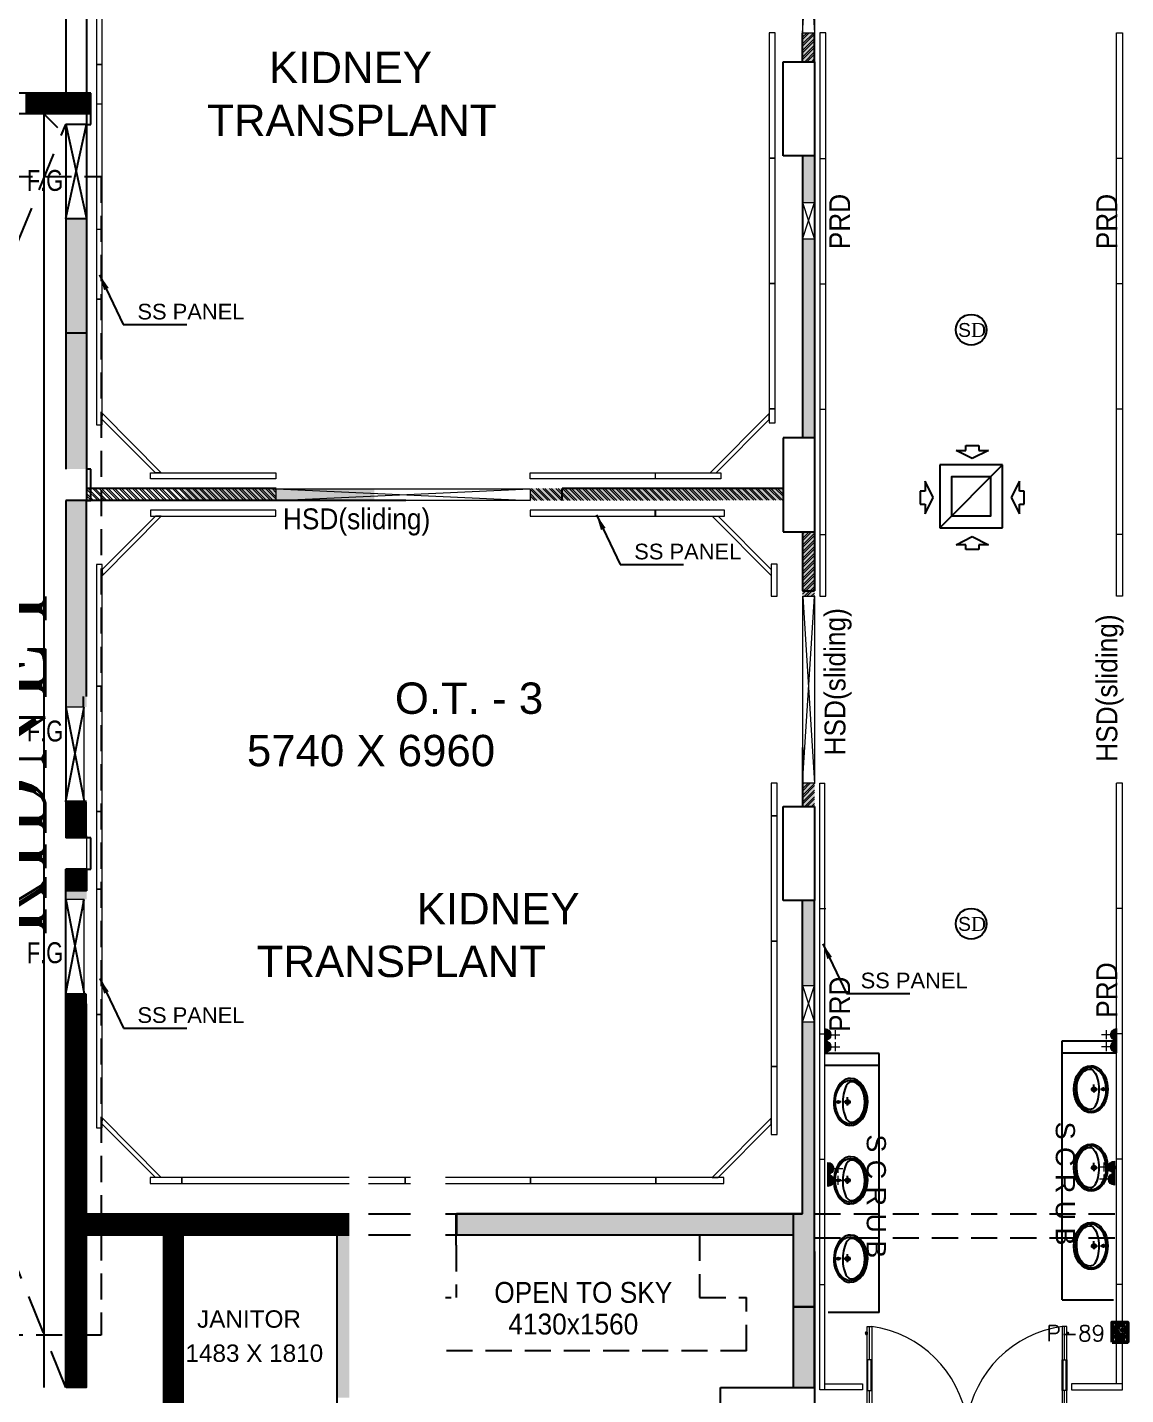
# Model space of a CAD drawing. Extents: x 11369658 to 11598203, y -3946797 to -3787209.
# Drawn here: x 11408594 to 11419112, y -3901166 to -3888077 of the extents above; entities that cross this region are included whole.
import ezdxf
from ezdxf.enums import TextEntityAlignment as Align

# ---------------------------------------------------------------- set-up
doc = ezdxf.new("R2010")
doc.units = 0
doc.header["$MEASUREMENT"] = 0
doc.header["$PDMODE"] = 35
for name, pattern in [('CENTER', [0]), ('DASHED', [0.75, 0.5, -0.25]), ('DASHED2', [0.375, 0.25, -0.125])]:
    doc.linetypes.add(name, pattern=pattern)
doc.layers.get('0').update_dxf_attribs({"linetype": 'CONTINUOUS'})
doc.layers.get('Defpoints').update_dxf_attribs({"color": 251, "linetype": 'CONTINUOUS'})
for name, color, linetype, lineweight in [('0.0', 8, 'CONTINUOUS', 0), ('Dim( Actpl )', 7, 'CONTINUOUS', 5), ('Double Leaf Door', 4, 'CONTINUOUS', 18), ('Double Leaf Door Emergency', 1, 'CONTINUOUS', 18), ('ELE-1 NO 6-16A RAW POWER SOCKET', 1, 'CONTINUOUS', 0), ('ELE-POWER SOCKET TEXT', 7, 'CONTINUOUS', 5), ('FA-BELOW SMOKE DERECTOR', 1, 'CONTINUOUS', 25), ('proposed floor pattern', 8, 'CONTINUOUS', 30), ('WALL PANEL', 7, 'CONTINUOUS', 15)]:
    doc.layers.add(name, color=color, linetype=linetype, lineweight=lineweight)
for name, color, linetype in [('BEAM', 251, 'CONTINUOUS'), ('BLOCK', 251, 'CONTINUOUS'), ('dim ref', 251, 'CONTINUOUS'), ('EL', 4, 'CONTINUOUS'), ('ELE-LIGHTING TEXT', 7, 'CONTINUOUS'), ('HS', 251, 'CONTINUOUS'), ('MEP_HVAC_RA_DIFFUSER', 6, 'CONTINUOUS'), ('PRD', 1, 'CONTINUOUS'), ('SECTION', 251, 'CONTINUOUS'), ('Wall', 251, 'CONTINUOUS')]:
    doc.layers.add(name, color=color, linetype=linetype)
doc.styles.add('0_RM-NM', font='arial.ttf')
doc.styles.add('ARI', font='arial.ttf')
doc.styles.add('ARIAL', font='arial.ttf', dxfattribs={"width": 0.75})
doc.styles.add('PDF Times New Roman', font='times.ttf')
doc.styles.add('ROMANT', font='romant.shx')
doc.styles.get("Standard").update_dxf_attribs({"font": 'arial.ttf'})
doc.styles.add('sudheer', font='romanc.shx')
doc.dimstyles.new('AEPL1', dxfattribs={"dimtxt": 45, "dimasz": 25, "dimexe": 1.25, "dimexo": 5, "dimtad": 0, "dimdec": 0, "dimtxsty": 'sudheer', "dimcen": 2.5, "dimclrd": 250, "dimclre": 250, "dimclrt": 7, "dimadec": 0, "dimazin": 0, "dimtfac": 1, "dimtdec": 0, "dimtmove": 0, "dimatfit": 3, "dimfxl": 1, "dimlwd": 0, "dimlwe": 0, "dimarcsym": 0})
doc.dimstyles.new('Scale 50', dxfattribs={"dimscale": 0, "dimtxt": 150, "dimasz": 150, "dimexe": 0, "dimexo": 0.1, "dimgap": 0, "dimtad": 0, "dimtoh": 1, "dimdec": 0, "dimzin": 0, "dimdsep": 46, "dimtxsty": '0_RM-NM', "dimcen": 0, "dimdle": 100, "dimclrd": 204, "dimclre": 212, "dimclrt": 224, "dimadec": 0, "dimazin": 0, "dimtfac": 1, "dimtdec": 0, "dimtofl": 0, "dimtmove": 1, "dimatfit": 3, "dimfxl": 1, "dimtolj": 1, "dimtzin": 0, "dimlwe": -1, "dimarcsym": 0})

# ---------------------------------------------------------------- blocks, each defined once
blk = doc.blocks.new('*D62')
at = {"layer": 'Defpoints', "color": 0, "ltscale": 500, "transparency": 16777216}
for p in [(11411562, -3901096), (11410082, -3901466), (11411562, -3901830)]:
    blk.add_point(p, dxfattribs=at)
at = {"layer": 'Dim( Actpl )', "color": 250, "lineweight": 0, "ltscale": 500, "transparency": 16777216}
for p, q in [((11411562, -3901101), (11411562, -3901832)), ((11410082, -3901471), (11410082, -3901832)), ((11410107, -3901830), (11410747, -3901830)), ((11411537, -3901830), (11410898, -3901830))]:
    blk.add_line(p, q, dxfattribs=at)
at = {"layer": 'Dim( Actpl )', "color": 250, "ltscale": 500, "transparency": 16777216}
for points in [[(11410107, -3901826), (11410107, -3901835), (11410082, -3901830)], [(11411537, -3901835), (11411537, -3901826), (11411562, -3901830)]]:
    blk.add_solid(points, dxfattribs=at)
at = {"layer": 'Dim( Actpl )', "color": 7, "ltscale": 500, "transparency": 16777216, "insert": (11410822, -3901830), "char_height": 45, "attachment_point": 5, "style": 'sudheer'}
blk.add_mtext('1480', dxfattribs=at)
blk = doc.blocks.new('2000x2100x50 DD')
at = {"layer": 'Double Leaf Door'}
for points in [[(-17392, -46037), (-17387, -46037), (-17387, -45741), (-17392, -45741)], [(-17349, -45741), (-17354, -45741), (-17354, -46037), (-17349, -46037)], [(-15524, -45741), (-15519, -45741), (-15519, -46037), (-15524, -46037)], [(-15481, -46037), (-15486, -46037), (-15486, -45741), (-15481, -45741)]]:
    blk.add_hatch(color=6, dxfattribs=at).paths.add_polyline_path(points)
at = {"layer": 'Double Leaf Door', "color": 6}
for p, q in [((-17349, -45741), (-17392, -45741)), ((-17387, -46037), (-17387, -45741)), ((-17354, -46037), (-17354, -45741)), ((-15524, -46037), (-15524, -45741)), ((-15524, -45741), (-15481, -45741)), ((-15519, -46037), (-15519, -45741)), ((-15486, -46037), (-15486, -45741)), ((-15481, -45741), (-15481, -46037)), ((-17392, -46037), (-17349, -46037)), ((-15481, -46037), (-15524, -46037))]:
    blk.add_line(p, q, dxfattribs=at)
at = {"layer": 'Double Leaf Door', "color": 6, "ltscale": 100}
for p, q in [((-17354, -45741), (-17354, -46037)), ((-15519, -45741), (-15519, -46037))]:
    blk.add_line(p, q, dxfattribs=at)
at = {"layer": 'Double Leaf Door', "color": 8}
for p, q in [((-17437, -46326), (-17437, -46376)), ((-17396, -46326), (-17437, -46326)), ((-17435, -46328), (-17435, -46374)), ((-17398, -46328), (-17435, -46328)), ((-17398, -46373), (-17398, -46328)), ((-17396, -46371), (-17396, -46326)), ((-15477, -46371), (-15477, -46326)), ((-15477, -46326), (-15437, -46326)), ((-15475, -46373), (-15475, -46328)), ((-15475, -46328), (-15439, -46328)), ((-15439, -46328), (-15439, -46374)), ((-15437, -46326), (-15437, -46376)), ((-17437, -46376), (-17396, -46376)), ((-17435, -46374), (-17396, -46374)), ((-17386, -46373), (-17398, -46373)), ((-17384, -46371), (-17396, -46371)), ((-17396, -46374), (-17386, -46374)), ((-17396, -46376), (-17384, -46376)), ((-17386, -46374), (-17386, -46373)), ((-17384, -46376), (-17384, -46371)), ((-15489, -46376), (-15489, -46371)), ((-15489, -46371), (-15477, -46371)), ((-15477, -46376), (-15489, -46376)), ((-15487, -46374), (-15487, -46373)), ((-15487, -46373), (-15475, -46373)), ((-15477, -46374), (-15487, -46374)), ((-15439, -46374), (-15477, -46374)), ((-15437, -46376), (-15477, -46376))]:
    blk.add_line(p, q, dxfattribs=at)
at = {"layer": 'Double Leaf Door', "color": 6}
for points in [[(-17392, -45741), (-17392, -46037), (-17387, -46037), (-17387, -45741), (-17392, -45741)], [(-17349, -45741), (-17349, -46037), (-17354, -46037), (-17354, -45741), (-17349, -45741)], [(-15524, -45741), (-15524, -46037), (-15519, -46037), (-15519, -45741), (-15524, -45741)], [(-15481, -45741), (-15481, -46037), (-15486, -46037), (-15486, -45741), (-15481, -45741)]]:
    blk.add_lwpolyline(points, dxfattribs=at)
at = {"layer": 'Double Leaf Door', "ltscale": 5000}
for points in [[(-17392, -45741), (-17392, -46037), (-17387, -46037), (-17387, -45741), (-17392, -45741)], [(-15481, -45741), (-15481, -46037), (-15486, -46037), (-15486, -45741), (-15481, -45741)]]:
    blk.add_lwpolyline(points, dxfattribs=at)
at = {"layer": 'Double Leaf Door', "color": 8}
for centre, start, end in [((-17502, -46489), 8.6971, 81.8047), ((-15371, -46489), 98.1953, 171.3029)]:
    blk.add_arc(centre, 1078, start, end, dxfattribs=at)
at = {"layer": 'Double Leaf Door Emergency', "color": 8}
for p, q in [((-17407, -45479), (-17407, -45497)), ((-17392, -45477), (-17405, -45477)), ((-17405, -45499), (-17392, -45499)), ((-17392, -46326), (-17392, -45422)), ((-17392, -45422), (-17349, -45422)), ((-17392, -45477), (-17392, -45499)), ((-17371, -45741), (-17371, -45422)), ((-17349, -45422), (-17349, -46326)), ((-15481, -45422), (-15524, -45422)), ((-15524, -45422), (-15524, -46326)), ((-15503, -45741), (-15503, -45422)), ((-15481, -46326), (-15481, -45422)), ((-15481, -45477), (-15468, -45477)), ((-15481, -45477), (-15481, -45499)), ((-15468, -45499), (-15481, -45499)), ((-15466, -45479), (-15466, -45497)), ((-17371, -46326), (-17371, -46037)), ((-15503, -46326), (-15503, -46037)), ((-17349, -46326), (-17392, -46326)), ((-15524, -46326), (-15481, -46326))]:
    blk.add_line(p, q, dxfattribs=at)
at = {"layer": 'Double Leaf Door Emergency'}
for p, q in [((-17392, -45741), (-17392, -46037)), ((-17349, -46037), (-17349, -45741))]:
    blk.add_line(p, q, dxfattribs=at)
at = {"layer": 'Double Leaf Door Emergency', "color": 8}
for centre, radius, start, end in [((-17407, -45488), 3.72, 90, 270), ((-17405, -45479), 1.98, 90, 180), ((-17405, -45497), 1.98, 180, 270), ((-15468, -45479), 1.98, 0, 90), ((-15468, -45497), 1.98, 270, 0), ((-15466, -45488), 3.72, 270, 90)]:
    blk.add_arc(centre, radius, start, end, dxfattribs=at)
blk = doc.blocks.new('6-16A RAW POWER SOCKET 3M')
at = {"layer": 'ELE-1 NO 6-16A RAW POWER SOCKET', "lineweight": 50}
for p, q in [((0, 57.9), (72.3, 57.9)), ((0, 57.9), (72.3, 57.9)), ((0, 32.7), (0, 57.9)), ((0, 57.9), (0, 32.7)), ((72.3, 32.7), (0, 32.7)), ((0, 28.5), (0, -34.8)), ((72.3, 28.5), (0, 28.5)), ((7.9, 55.8), (64.4, 55.8)), ((7.9, 34.8), (7.9, 55.8)), ((64.4, 34.8), (7.9, 34.8)), ((61.9, 55.8), (61.9, 34.8)), ((64.4, 55.8), (64.4, 34.8)), ((72.3, 57.9), (72.3, 32.7)), ((72.3, -34.8), (72.3, 28.5)), ((0, -34.8), (72.3, -34.8))]:
    blk.add_line(p, q, dxfattribs=at)
blk.add_lwpolyline([(92, 82.1), (92, -57.5), (-19.7, -57.5), (-19.7, 82.1)], close=True, dxfattribs=at)
for centre, radius, start, end in [((18.3, -3.1), 4.93, 37.15837, 322.84163), ((23.3, -3.1), 3.14, 251.40312, 108.59688), ((50.3, 14.9), 4.24, 357.48997, 264.73109), ((53.2, 11.6), 3.43, 194.90486, 67.31619), ((50.3, -21.2), 4.24, 95.26891, 2.51003), ((53.2, -17.8), 3.43, 292.68381, 165.09514)]:
    blk.add_arc(centre, radius, start, end, dxfattribs=at)
blk = doc.blocks.new('EL')
at = {"ltscale": 30, "true_color": 0x991b1e}
h = blk.add_hatch(color=244, dxfattribs=at)
h.dxf.hatch_style = 1
h.paths.add_polyline_path([(-50, 0), (50, 0, 1)])
at = {"layer": 'EL', "color": 22, "lineweight": 18}
for p, q in [((0, 50), (0, 125)), ((-50, 0), (50, 0)), ((-37.5, 87.5), (37.5, 87.5))]:
    blk.add_line(p, q, dxfattribs=at)
blk.add_arc((0, 0), 50, 0, 180, dxfattribs=at)
blk = doc.blocks.new('A$C0378139A')
at = {"layer": 'proposed floor pattern', "color": 7, "linetype": 'ByBlock', "lineweight": 15, "ltscale": 100, "xscale": 0.5604414809457731, "yscale": 0.5604414809457731, "zscale": 0.5604414809457731, "rotation": 270}
for p in [(0, 28), (0, -28)]:
    blk.add_blockref('EL', p, dxfattribs=at)
blk = doc.blocks.new('SMOKE DETECTOR')
at = {"layer": 'FA-BELOW SMOKE DERECTOR', "color": 7}
blk.add_circle((931029, -118294), 350, dxfattribs=at)
at = {"layer": 'FA-BELOW SMOKE DERECTOR', "insert": (930730, -118461), "char_height": 316.24, "attachment_point": 7, "style": 'PDF Times New Roman'}
blk.add_mtext('{\\fArial|b0|i0|c0|p34;S}D', dxfattribs=at)
blk = doc.blocks.new('RA_DIFFUSER_600X600 MM')
at = {"layer": 'MEP_HVAC_RA_DIFFUSER', "color": 6}
for p, q in [((11906470, -3793428), (11906563, -3793428)), ((11906625, -3793506), (11906470, -3793428)), ((11906563, -3793381), (11906688, -3793381)), ((11906563, -3793428), (11906563, -3793381)), ((11906781, -3793428), (11906625, -3793506)), ((11906688, -3793381), (11906688, -3793428)), ((11906688, -3793428), (11906781, -3793428)), ((11906314, -3794168), (11906914, -3793568)), ((11906314, -3793568), (11906314, -3794168)), ((11906914, -3793568), (11906314, -3793568)), ((11906914, -3794168), (11906914, -3793568)), ((11906174, -3793724), (11906174, -3793817)), ((11906252, -3793879), (11906174, -3793724)), ((11907077, -3793724), (11906999, -3793879)), ((11907077, -3793817), (11907077, -3793724)), ((11906127, -3793817), (11906127, -3793942)), ((11906174, -3793817), (11906127, -3793817)), ((11907123, -3793817), (11907077, -3793817)), ((11907123, -3793942), (11907123, -3793817)), ((11906127, -3793942), (11906174, -3793942)), ((11906174, -3794035), (11906252, -3793879)), ((11906174, -3793942), (11906174, -3794035)), ((11906999, -3793879), (11907077, -3794035)), ((11907077, -3793942), (11907123, -3793942)), ((11907077, -3794035), (11907077, -3793942)), ((11906314, -3794168), (11906914, -3794168)), ((11906470, -3794331), (11906625, -3794253)), ((11906625, -3794253), (11906781, -3794331)), ((11906563, -3794331), (11906470, -3794331)), ((11906563, -3794377), (11906563, -3794331)), ((11906688, -3794377), (11906563, -3794377)), ((11906688, -3794331), (11906688, -3794377)), ((11906781, -3794331), (11906688, -3794331))]:
    blk.add_line(p, q, dxfattribs=at)
blk.add_lwpolyline([(11906427, -3794056), (11906802, -3794056), (11906802, -3793681), (11906427, -3793681)], close=True, dxfattribs=at)

msp = doc.modelspace()

# ---------------------------------------------------------------- hatches: boundary and pattern name
at = {"ltscale": 500}
for points in [[(11416132.5, -3888132.2), (11416017.5, -3888132.2), (11416017.5, -3888406.4), (11416132.5, -3888406.4)], [(11409162.6, -3889906.4), (11408962.6, -3889906.4), (11408962.5, -3891906.4), (11409162.5, -3891906.4)], [(11409162.5, -3891906.4), (11408962.5, -3891906.4), (11408962.5, -3892306.4), (11409162.5, -3892306.4)], [(11416017.4, -3898967.5), (11416132.4, -3898967.5), (11416132.4, -3899797.5), (11416017.4, -3899797.5)], [(11413555.7, -3899636.4), (11414455.7, -3899636.4), (11414455.7, -3899436.4), (11413555.7, -3899436.4)], [(11415932.5, -3899436.4), (11416132.5, -3899436.4), (11416132.5, -3901096.4), (11415932.5, -3901096.4)], [(11411562.5, -3899636.4), (11411762.5, -3899636.4), (11411762.5, -3901196.4), (11411562.5, -3901196.4)]]:
    msp.add_hatch(color=8, dxfattribs=at).paths.add_polyline_path(points)
h = msp.add_hatch(color=8, dxfattribs=at)
h.paths.add_polyline_path([(11416017.5, -3889754.7), (11416132.5, -3889754.8), (11416132.5, -3889306.4), (11416017.5, -3889306.4)])
h.paths.add_polyline_path([(11416132.5, -3890104.8), (11416017.5, -3890104.8), (11416017.5, -3892006.4), (11416132.5, -3892006.4)])
h = msp.add_hatch(color=8, dxfattribs=at)
h.paths.add_polyline_path([(11413408.4, -3892491.4), (11413408.4, -3892606.4), (11415832.5, -3892606.4), (11415832.5, -3892491.4)])
h.paths.add_polyline_path([(11411918.8, -3892606.4), (11411918.8, -3892491.4), (11410102.5, -3892491.4), (11410102.5, -3892606.4)])
h = msp.add_hatch(color=8, dxfattribs=at)
h.paths.add_polyline_path([(11416017.4, -3893523.3), (11416132.4, -3893523.3), (11416132.5, -3892906.4), (11416017.5, -3892906.4)])
h.paths.add_polyline_path([(11416133.8, -3895313), (11416018.8, -3895313), (11416017.5, -3895536.4), (11416132.5, -3895536.4)])
h = msp.add_hatch(color=8, dxfattribs=at)
h.paths.add_polyline_path([(11416017.5, -3897250.5), (11416132.5, -3897250.6), (11416132.5, -3896436.4), (11416017.5, -3896436.4)])
h.paths.add_polyline_path([(11416017.5, -3899436.4), (11416132.5, -3899436.4), (11416132.5, -3897600.6), (11416017.5, -3897600.6)])
h = msp.add_hatch(color=8, dxfattribs=at)
h.paths.add_polyline_path([(11415932.5, -3899636.4), (11415932.5, -3899436.4), (11414455.7, -3899436.4), (11414455.7, -3899636.4)])
h.paths.add_polyline_path([(11412704.1, -3899636.4), (11413555.7, -3899636.4), (11413555.7, -3899436.4), (11412704.1, -3899436.4)])
at = {"layer": 'HS', "lineweight": 0, "ltscale": 10}
h = msp.add_hatch(dxfattribs=at)
h.set_pattern_fill('ANSI32', color=8, scale=120)
h.set_pattern_definition([(45, (93576.225, -112307.726), (-31.81980515, 31.81980515), []), (45, (93597.438, -112307.726), (-31.81980515, 31.81980515), [])])
h.paths.add_polyline_path([(11416133.8, -3888129.7), (11416018.8, -3888129.7), (11416017.5, -3888406.4), (11416020.3, -3888406.4), (11416020.3, -3888406.2), (11416132.3, -3888406.4), (11416132.5, -3888406.4)])
at = {"layer": 'HS', "lineweight": -3, "ltscale": 500}
h = msp.add_hatch(dxfattribs=at)
h.set_pattern_fill('ANSI31', color=8, scale=10)
h.set_pattern_definition([(45, (11408534.5392, -3888827.5969), (-0.8838835, 0.8838835), [])])
h.paths.add_polyline_path([(11409202.5, -3888706.4), (11408302.5, -3888706.4), (11408583, -3888706.4), (11408583, -3888906.4), (11408302.5, -3888906.4), (11409202.5, -3888906.4)])
h.paths.add_polyline_path([(11407683, -3888706.4), (11405557.5, -3888706.4), (11405342.5, -3888706.4), (11405342.5, -3888906.4), (11405642.5, -3888906.4), (11407683, -3888906.4)])
at = {"layer": 'HS', "lineweight": 0, "ltscale": 10}
h = msp.add_hatch(dxfattribs=at)
h.set_pattern_fill('ANSI32', color=8, scale=120, angle=90)
h.set_pattern_definition([(135, (7634869.726, -15215047.62), (-31.81980515, -31.81980515), []), (135, (7634869.726, -15215026.41), (-31.81980515, -31.81980515), [])])
h.paths.add_polyline_path([(11409162.5, -3892491.4), (11409162.5, -3892606.4), (11410968.4, -3892606.4), (11410968.4, -3892603.6), (11410978.7, -3892603.6), (11410978.9, -3892491.5), (11410968.4, -3892491.4)])
h = msp.add_hatch(dxfattribs=at)
h.set_pattern_fill('ANSI32', color=8, scale=120, angle=90)
h.set_pattern_definition([(135, (7639115.63, -15215047.62), (-31.81980515, -31.81980515), []), (135, (7639115.63, -15215026.41), (-31.81980515, -31.81980515), [])])
h.paths.add_polyline_path([(11413408.4, -3892491.4), (11413408.4, -3892606.4), (11415214.3, -3892606.4), (11415214.3, -3892603.6), (11415832.4, -3892603.6), (11415832.6, -3892491.5), (11415214.3, -3892491.4)])
at = {"layer": 'HS', "lineweight": -3, "ltscale": 500}
h = msp.add_hatch(dxfattribs=at)
h.set_pattern_fill('ANSI31', color=8)
h.set_pattern_definition([(45, (531827.2246, -300571.21123), (-0.0883883476483, 0.0883883476483), [])])
h.paths.add_polyline_path([(11409162.5, -3892606.4), (11408962.5, -3892606.4), (11408962.5, -3894584.6), (11409162.5, -3894584.6)])
h.paths.add_polyline_path([(11409162.5, -3896136.4), (11408962.5, -3896136.4), (11408962.5, -3896425.9), (11409162.5, -3896425.9)])
at = {"layer": 'HS', "lineweight": 0, "ltscale": 10}
h = msp.add_hatch(dxfattribs=at)
h.set_pattern_fill('ANSI32', color=8, scale=120)
h.set_pattern_definition([(45, (93575.174, -117424.543), (-31.81980515, 31.81980515), []), (45, (93596.387, -117424.543), (-31.81980515, 31.81980515), [])])
h.paths.add_polyline_path([(11416131.4, -3892906.4), (11416016.4, -3892906.4), (11416016.4, -3893523.2), (11416019.2, -3893523.2), (11416019.2, -3893523), (11416131.3, -3893523.2), (11416131.4, -3893523.2)])
h = msp.add_hatch(dxfattribs=at)
h.set_pattern_fill('ANSI32', color=8, scale=120)
h.set_pattern_definition([(45, (93576.225, -119437.725), (-31.81980515, 31.81980515), []), (45, (93597.44, -119437.725), (-31.81980515, 31.81980515), [])])
h.paths.add_polyline_path([(11416132.5, -3895313), (11416017.5, -3895313), (11416017.5, -3895536.4), (11416020.3, -3895536.4), (11416020.3, -3895536.2), (11416132.3, -3895536.4), (11416132.5, -3895536.4)])
at = {"layer": 'HS', "lineweight": -3, "ltscale": 500}
h = msp.add_hatch(dxfattribs=at)
h.set_pattern_fill('ANSI31', color=8)
h.set_pattern_definition([(45, (-210360.7754, -105997.51439), (-0.0883883476483, 0.0883883476483), [])])
h.paths.add_polyline_path([(11408962.5, -3895836.4), (11409162.5, -3895836.4), (11409162.5, -3895489.2), (11408962.5, -3895489.2), (11408962.5, -3895836.4)])
h = msp.add_hatch(dxfattribs=at)
h.set_pattern_fill('ANSI31', color=8, scale=10)
h.set_pattern_definition([(45, (11409067.6173, -3896793.7825), (-0.88388348, 0.88388348), [])])
h.paths.add_polyline_path([(11409162.5, -3896136.4), (11408962.5, -3896136.4), (11408962.5, -3896341.9), (11409162.5, -3896341.9)])
h.paths.add_polyline_path([(11409162.5, -3897325.9), (11408962.5, -3897325.9), (11408962.5, -3899436.4), (11409162.5, -3899436.4)])
h.paths.add_polyline_path([(11411762.5, -3899436.4), (11409162.5, -3899436.4), (11409162.5, -3899636.4), (11411762.5, -3899636.4)])
h.paths.add_polyline_path([(11409162.5, -3899436.4), (11408962.5, -3899436.4), (11408962.5, -3899636.4), (11409162.5, -3899636.4)])
h.paths.add_polyline_path([(11409162.5, -3899636.4), (11408962.5, -3899636.4), (11408962.5, -3899796.4), (11409162.5, -3899796.4)])
h.paths.add_polyline_path([(11409162.5, -3899796.4), (11408962.5, -3899796.4), (11408962.5, -3901096.4), (11409162.5, -3901096.4)])
at = {"layer": 'HS', "linetype": 'DASHED', "ltscale": 500}
h = msp.add_hatch(dxfattribs=at)
h.set_pattern_fill('ANSI31', color=8)
h.set_pattern_definition([(45, (-0.02723, -529.90038), (-0.0883883476483, 0.0883883476483), [])])
h.paths.add_polyline_path([(11416132.4, -3898130.6), (11416132.4, -3898130.5), (11416017.4, -3898130.5), (11416017.4, -3899966.3), (11415932.4, -3899966.3), (11415932.4, -3900326.3), (11416132.4, -3900326.3)])
at = {"layer": 'HS', "lineweight": -3, "ltscale": 500}
h = msp.add_hatch(dxfattribs=at)
h.set_pattern_fill('ANSI31', color=8, scale=10)
h.set_pattern_definition([(45, (22818965.7995, -7798190.1558), (-0.88388347648, 0.88388347648), [])])
h.paths.add_polyline_path([(11409898.2, -3899636.4), (11409898.2, -3901396.4), (11410082.5, -3901396.4), (11410082.5, -3899636.4)])

# ---------------------------------------------------------------- linework, layer by layer
at = {"color": 8, "lineweight": 25}
for p, q in [((11408962.5, -3885406.4), (11408962.5, -3888706.4)), ((11409162.5, -3885406.4), (11409162.5, -3888706.4)), ((11416017.5, -3888406.4), (11416017.5, -3888132.2)), ((11416132.5, -3888406.4), (11416132.3, -3888132.2)), ((11409202.5, -3888706.4), (11408302.5, -3888706.4)), ((11409202.5, -3888906.4), (11409202.5, -3888706.4)), ((11409202.5, -3888906.4), (11408302.5, -3888906.4)), ((11408752.5, -3888906.4), (11408752.5, -3901096.4)), ((11408962.5, -3889006.4), (11408962.5, -3892306.4)), ((11409162.5, -3889006.4), (11408962.5, -3889006.4)), ((11409162.5, -3889006.4), (11409162.5, -3892306.4)), ((11416017.5, -3889306.4), (11416017.5, -3892006.4)), ((11416132.5, -3889306.4), (11416132.5, -3893471.4)), ((11409162.5, -3891006.4), (11408962.5, -3891006.4)), ((11416132.5, -3892006.4), (11415832.5, -3892006.4)), ((11415832.5, -3892006.4), (11415832.5, -3892906.4)), ((11410978.8, -3892491.4), (11409162.5, -3892491.4)), ((11415832.5, -3892491.4), (11413717.5, -3892491.4)), ((11413717.5, -3892606.4), (11413717.5, -3892491.4)), ((11408962.5, -3892606.4), (11408962.5, -3895836.4)), ((11409162.5, -3892606.4), (11408962.5, -3892606.4)), ((11409162.5, -3894484.5), (11409162.5, -3892606.4)), ((11412217.5, -3892606.4), (11409162.5, -3892606.4)), ((11415832.5, -3892906.4), (11416132.5, -3892906.4)), ((11416017.5, -3892906.4), (11416017.5, -3893471.4)), ((11416017.5, -3893471.4), (11416132.5, -3893471.4)), ((11416017.5, -3894971.4), (11416017.5, -3895536.4)), ((11409162.5, -3895836.4), (11408962.5, -3895836.4)), ((11408962.5, -3901096.4), (11408962.5, -3896136.4)), ((11409162.5, -3896136.4), (11408962.5, -3896136.4)), ((11409162.5, -3896136.4), (11409162.5, -3896341.9)), ((11409162.5, -3896341.9), (11408962.5, -3896341.9)), ((11416017.5, -3899436.4), (11416017.5, -3896436.4)), ((11416132.5, -3901096.4), (11416132.5, -3896436.4)), ((11409162.5, -3901096.4), (11409162.5, -3897425.9)), ((11418505.3, -3897778.7), (11419025.3, -3897778.7)), ((11418505.3, -3897893.7), (11418505.3, -3897778.7)), ((11416752.5, -3897900.6), (11416232.5, -3897900.6)), ((11416752.5, -3898015.6), (11416752.5, -3897900.6)), ((11418505.3, -3900258.7, 252.6), (11418505.3, -3897893.7, 252.6)), ((11418505.3, -3897893.7), (11419025.3, -3897893.7)), ((11416752.5, -3898015.6), (11416232.5, -3898015.6)), ((11416752.5, -3900380.6, 252.6), (11416752.5, -3898015.6, 252.6)), ((11418777.8, -3898243.5, 252.6), (11418841.4, -3898242.7, 252.6)), ((11418809.7, -3898275.2, 252.6), (11418808.7, -3898198.3, 252.6)), ((11418871.1, -3898242.3, 252.6), (11418919.9, -3898241.6, 252.6)), ((11416386.7, -3898364.2, 252.6), (11416337.9, -3898363.5, 252.6)), ((11416480, -3898365.4, 252.6), (11416416.4, -3898364.6, 252.6)), ((11416448.1, -3898397.1, 252.6), (11416449.1, -3898320.1, 252.6)), ((11418809.7, -3899025.4, 252.6), (11418808.7, -3898948.4, 252.6)), ((11416448.1, -3899147.3, 252.6), (11416449.1, -3899070.3, 252.6)), ((11418777.8, -3898993.7, 252.6), (11418841.4, -3898992.9, 252.6)), ((11418978.3, -3898992.5, 252.6), (11419027, -3898991.8, 252.6)), ((11416386.7, -3899114.3, 252.6), (11416337.9, -3899113.7, 252.6)), ((11416480, -3899115.6, 252.6), (11416416.4, -3899114.7, 252.6)), ((11408962.5, -3899436.4), (11412702.5, -3899436.4)), ((11412704.1, -3899436.4), (11416017.5, -3899436.4)), ((11416017.5, -3899436.4), (11412704.1, -3899436.4)), ((11412704.1, -3899436.4), (11412704.1, -3899636.4)), ((11408962.5, -3899636.4), (11412702.5, -3899636.4)), ((11411562.5, -3901396.4), (11411562.5, -3899636.4)), ((11411762.5, -3899636.4), (11411762.5, -3901396.4)), ((11412704.1, -3899636.4), (11415932.5, -3899636.4)), ((11414455.7, -3899636.4), (11415932.5, -3899636.4)), ((11418777.8, -3899743.5, 252.6), (11418841.4, -3899742.7, 252.6)), ((11418809.7, -3899775.2, 252.6), (11418808.7, -3899698.3, 252.6)), ((11418871.1, -3899742.3, 252.6), (11418919.9, -3899741.6, 252.6)), ((11415932.5, -3901096.4), (11415932.5, -3899796.4)), ((11416386.7, -3899864.2, 252.6), (11416337.9, -3899863.5, 252.6)), ((11416480, -3899865.4, 252.6), (11416416.4, -3899864.6, 252.6)), ((11416448.1, -3899897.1, 252.6), (11416449.1, -3899820.1, 252.6)), ((11415932.4, -3900326.3), (11415932.4, -3899966.3)), ((11418505.3, -3900258.7), (11418995.3, -3900258.7)), ((11416132.4, -3900326.3), (11415932.4, -3900326.3)), ((11416752.5, -3900380.6), (11416262.5, -3900380.6))]:
    msp.add_line(p, q, dxfattribs=at)
at = {"color": 8, "lineweight": 25, "ltscale": 500}
for p, q in [((11415832.5, -3889306.4), (11415832.5, -3888406.4)), ((11415832.5, -3888406.4), (11416132.5, -3888406.4)), ((11416132.5, -3888406.4), (11416132.5, -3889306.4)), ((11409202.5, -3888706.4), (11409162.5, -3888706.4)), ((11409162.5, -3888706.4), (11409162.5, -3889006.4)), ((11409202.5, -3889006.4), (11409202.5, -3888706.4)), ((11409162.5, -3889006.4), (11409202.5, -3889006.4)), ((11416132.5, -3889306.4), (11415832.5, -3889306.4)), ((11409202.5, -3892306.4), (11409162.5, -3892306.4)), ((11409162.5, -3892306.4), (11409162.5, -3892606.4)), ((11409202.5, -3892606.4), (11409202.5, -3892306.4)), ((11409162.5, -3892606.4), (11409202.5, -3892606.4)), ((11409162.5, -3895489.2), (11408962.5, -3895489.2)), ((11415832.5, -3896436.4), (11415832.5, -3895536.4)), ((11415832.5, -3895536.4), (11416132.5, -3895536.4)), ((11416132.5, -3895536.4), (11416132.5, -3896436.4)), ((11409202.5, -3895836.4), (11409162.5, -3895836.4)), ((11409202.5, -3896136.4), (11409202.5, -3895836.4)), ((11409162.5, -3896136.4), (11409202.5, -3896136.4)), ((11409162.5, -3896341.9), (11408962.5, -3896341.9)), ((11416132.5, -3896436.4), (11415832.5, -3896436.4)), ((11412702.5, -3899736.4), (11412702.5, -3899436.4)), ((11415932.5, -3901096.4), (11415932.5, -3899436.4)), ((11409898.2, -3899636.4), (11409898.2, -3901396.4)), ((11410082.5, -3899636.4), (11410082.5, -3901396.4)), ((11409162.5, -3899796.4), (11408962.5, -3899796.4)), ((11416132.5, -3899796.4), (11416132.5, -3901396.4)), ((11415932.4, -3900326.3), (11416132.4, -3900326.3)), ((11415232.5, -3901396.4), (11415232.5, -3901096.4)), ((11415232.5, -3901096.4), (11416132.5, -3901096.4))]:
    msp.add_line(p, q, dxfattribs=at)
at = {"color": 8, "linetype": 'ByBlock', "lineweight": 25}
msp.add_line((11408622.5, -3888776.4), (11408882.5, -3889036.4), dxfattribs=at)
at = {"color": 8, "linetype": 'DASHED2', "lineweight": 25, "ltscale": 1500}
for p, q in [((11404042.5, -3901096.4), (11408962.5, -3889006.4)), ((11408962.5, -3901096.4), (11404042.5, -3889006.4))]:
    msp.add_line(p, q, dxfattribs=at)
at = {"color": 8, "linetype": 'DASHED', "lineweight": 25, "ltscale": 500}
for p, q in [((11404642.5, -3889506.4), (11409302.5, -3889506.4)), ((11409302.5, -3889506.4), (11409302.5, -3900596.4)), ((11412702.5, -3899736.4), (11412702.5, -3900236.4)), ((11415032.5, -3899636.4), (11415032.5, -3900236.4)), ((11412402.5, -3900746.4), (11412402.5, -3900236.4)), ((11412402.5, -3900236.4), (11412702.5, -3900236.4)), ((11415032.5, -3900236.4), (11415482.5, -3900236.4)), ((11415482.5, -3900746.4), (11415482.5, -3900236.4)), ((11409302.5, -3900596.4), (11404642.5, -3900596.4)), ((11415482.5, -3900746.4), (11412402.5, -3900746.4))]:
    msp.add_line(p, q, dxfattribs=at)
at = {"color": 8, "lineweight": 25}
for points in [[(11409133.8, -3894584.6), (11409133.8, -3894483.7)], [(11409133.7, -3896525.9), (11409133.7, -3896437.3)]]:
    msp.add_lwpolyline(points, dxfattribs=at)
at = {"color": 8}
for centre, radius in [((11418808.5, -3898242.9, 252.6), 20), ((11418808.1, -3898242.9, 252.6), 15.1), ((11418898.5, -3898241.9, 252.6), 11.7), ((11416359.3, -3898363.8, 252.6), 11.7), ((11416449.3, -3898364.8, 252.6), 20), ((11416449.7, -3898364.8, 252.6), 15.1), ((11418808.5, -3898993.1, 252.6), 20), ((11416359.3, -3899113.9, 252.6), 11.7), ((11416449.3, -3899115, 252.6), 20), ((11416449.7, -3899115, 252.6), 15.1), ((11418808.1, -3898993.1, 252.6), 15.1), ((11419005.6, -3898992.1, 252.6), 11.7), ((11418808.5, -3899742.9, 252.6), 20), ((11418808.1, -3899742.9, 252.6), 15.1), ((11418898.5, -3899741.9, 252.6), 11.7), ((11416359.3, -3899863.8, 252.6), 11.7), ((11416449.3, -3899864.8, 252.6), 20), ((11416449.7, -3899864.8, 252.6), 15.1)]:
    msp.add_circle(centre, radius, dxfattribs=at)
at = {"color": 8, "extrusion": (0, 0, -1)}
for centre, major_axis, ratio, start_param, end_param in [((11418782.9, -3898243, 252.6), (-3, 225.5), 0.7417425, 3.1415927, 6.2831853), ((11418779.2, -3898243.6, 252.6), (-2.8, 210), 0.7012887, 3.1415927, 9.424778), ((11418773.1, -3898243.1, 252.6), (-2.6, 193.5), 0.6709219, 3.1415927, 6.2831853), ((11418773.1, -3898243.1, 252.6), (-2.6, 193.5), 0.4223053, 0, 3.1415927), ((11418782.9, -3898243, 252.6), (-3, 225.5), 0.6978872, 6.2831853, 9.424778), ((11418782.9, -3898993.1, 252.6), (-3, 225.5), 0.7417425, 3.1415927, 6.2831853), ((11418779.2, -3898993.8, 252.6), (-2.8, 210), 0.7012887, 3.1415927, 9.424778), ((11418773.1, -3898993.3, 252.6), (-2.6, 193.5), 0.6709219, 3.1415927, 6.2831853), ((11418773.1, -3898993.3, 252.6), (-2.6, 193.5), 0.4223053, 0, 3.1415927), ((11418782.9, -3898993.1, 252.6), (-3, 225.5), 0.6978872, 6.2831853, 9.424778), ((11418782.9, -3899743, 252.6), (-3, 225.5), 0.7417425, 3.1415927, 6.2831853), ((11418779.2, -3899743.6, 252.6), (-2.8, 210), 0.7012887, 3.1415927, 9.424778), ((11418773.1, -3899743.1, 252.6), (-2.6, 193.5), 0.6709219, 3.1415927, 6.2831853), ((11418773.1, -3899743.1, 252.6), (-2.6, 193.5), 0.4223053, 0, 3.1415927), ((11418782.9, -3899743, 252.6), (-3, 225.5), 0.6978872, 6.2831853, 9.424778)]:
    msp.add_ellipse(centre, major_axis=major_axis, ratio=ratio, start_param=start_param, end_param=end_param, dxfattribs=at)
at = {"color": 8}
for centre, major_axis, ratio, start_param, end_param in [((11416474.9, -3898364.8, 252.6), (3, 225.5), 0.6978872, 6.2831853, 9.424778), ((11416478.6, -3898365.5, 252.6), (2.8, 210), 0.7012887, 3.1415927, 9.424778), ((11416484.7, -3898365, 252.6), (2.6, 193.5), 0.4223053, 0, 3.1415927), ((11416474.9, -3898364.8, 252.6), (3, 225.5), 0.7417425, 3.1415927, 6.2831853), ((11416484.7, -3898365, 252.6), (2.6, 193.5), 0.6709219, 3.1415927, 6.2831853), ((11416474.9, -3899115, 252.6), (3, 225.5), 0.6978872, 6.2831853, 9.424778), ((11416478.6, -3899115.6, 252.6), (2.8, 210), 0.7012887, 3.1415927, 9.424778), ((11416484.7, -3899115.1, 252.6), (2.6, 193.5), 0.4223053, 0, 3.1415927), ((11416474.9, -3899115, 252.6), (3, 225.5), 0.7417425, 3.1415927, 6.2831853), ((11416484.7, -3899115.1, 252.6), (2.6, 193.5), 0.6709219, 3.1415927, 6.2831853), ((11416474.9, -3899864.8, 252.6), (3, 225.5), 0.6978872, 6.2831853, 9.424778), ((11416478.6, -3899865.5, 252.6), (2.8, 210), 0.7012887, 3.1415927, 9.424778), ((11416484.7, -3899865, 252.6), (2.6, 193.5), 0.4223053, 0, 3.1415927), ((11416474.9, -3899864.8, 252.6), (3, 225.5), 0.7417425, 3.1415927, 6.2831853), ((11416484.7, -3899865, 252.6), (2.6, 193.5), 0.6709219, 3.1415927, 6.2831853)]:
    msp.add_ellipse(centre, major_axis=major_axis, ratio=ratio, start_param=start_param, end_param=end_param, dxfattribs=at)
at = {"layer": '0.0', "ltscale": 500}
msp.add_line((11409162.5, -3895836.4), (11409162.5, -3896136.4), dxfattribs=at)
at = {"layer": 'BEAM', "linetype": 'DASHED', "ltscale": 500}
for p, q in [((11416132.5, -3899436.4), (11419132.5, -3899436.4)), ((11416132.5, -3899666.4), (11419132.5, -3899666.4))]:
    msp.add_line(p, q, dxfattribs=at)
at = {"layer": 'BLOCK', "color": 8, "lineweight": 0, "ltscale": 500}
for points in [[(11410978.8, -3892496.5), (11413408.4, -3892496.5), (11413408.4, -3892606.4), (11410978.8, -3892606.4)], [(11409137.6, -3895484.6), (11409137.6, -3894584.6), (11408962.5, -3894584.5), (11408962.5, -3895484.5)], [(11409137.5, -3897325.9), (11409137.5, -3896425.9), (11408962.5, -3896425.9), (11408962.5, -3897325.9)]]:
    msp.add_lwpolyline(points, close=True, dxfattribs=at)
for points in [[(11410978.8, -3892606.4), (11413408.4, -3892496.5)], [(11410978.8, -3892496.5), (11413408.4, -3892606.4)]]:
    msp.add_lwpolyline(points, dxfattribs=at)
at = {"layer": 'PRD', "color": 8, "lineweight": 15, "ltscale": 500}
for points in [[(11416017.5, -3888132.2), (11416132.3, -3886342.7)], [(11416020.3, -3886342.7), (11416132.5, -3888132.2)], [(11416017.4, -3890104.8), (11416132.5, -3889754.8)], [(11416017.5, -3889754.8), (11416132.5, -3890104.8)], [(11416017.5, -3895315), (11416132.3, -3893525.5)], [(11416020.3, -3893525.5), (11416132.5, -3895315)], [(11416017.3, -3897600.5), (11416132.4, -3897250.5)], [(11416017.4, -3897250.5), (11416132.4, -3897600.6)]]:
    msp.add_lwpolyline(points, dxfattribs=at)
for points in [[(11416132.3, -3886342.7), (11416132.3, -3888132.2), (11416020.2, -3888132.2), (11416020.3, -3886342.5)], [(11416132.5, -3889754.8), (11416132.5, -3890104.8), (11416017.5, -3890104.8), (11416017.5, -3889754.7)], [(11416132.3, -3893523.4), (11416132.3, -3895313), (11416020.2, -3895313), (11416020.3, -3893523.2)], [(11416132.5, -3897250.6), (11416132.5, -3897600.6), (11416017.5, -3897600.6), (11416017.5, -3897250.5)]]:
    msp.add_lwpolyline(points, close=True, dxfattribs=at)
at = {"layer": 'SECTION', "color": 8, "ltscale": 500}
msp.add_lwpolyline([(11409162.7, -3889006.4), (11408962.5, -3889006.4), (11408962.5, -3889906.4), (11409162.7, -3889906.4)], close=True, dxfattribs=at)
for points in [[(11408962.5, -3889906.4), (11409162.5, -3889006.4)], [(11408962.5, -3889006.4), (11409162.5, -3889906.4)], [(11408962.2, -3894584.5), (11409137.6, -3895484.5)], [(11408962.2, -3895484.5), (11409137.6, -3894584.6)], [(11408962.5, -3897325.9), (11409137.5, -3896425.9)], [(11408962.5, -3896425.9), (11409137.5, -3897325.9)]]:
    msp.add_lwpolyline(points, dxfattribs=at)
at = {"layer": 'WALL PANEL', "color": 150, "lineweight": 15}
msp.add_line((11416232.5, -3901118.7), (11416182.5, -3901118.7), dxfattribs=at)
for points in [[(11409255.3, -3886033.4), (11409255.3, -3888433.5), (11409312.5, -3888433.5)], [(11409255.3, -3888810.4), (11409255.3, -3890010.4), (11409312.5, -3890010.4), (11409312.5, -3886033.4)], [(11415697.5, -3888129.7), (11415697.5, -3891729.8), (11415754.6, -3891729.8)], [(11415754.6, -3891729.7), (11415697.5, -3891729.7), (11415697.5, -3891864.3), (11415754.6, -3891864.3), (11415754.6, -3888129.7)], [(11415754.6, -3888129.7), (11415697.5, -3888129.7)], [(11409312.5, -3888433.4), (11409255.3, -3888433.4), (11409255.3, -3888810.4), (11409312.5, -3888810.4)], [(11415754.6, -3889329.7), (11415697.5, -3889329.7)], [(11415697.5, -3889329.8), (11415754.6, -3889329.8)], [(11416182.5, -3889332.3), (11416182.5, -3893523.4), (11416239.6, -3893523.4), (11416239.6, -3889332.3)], [(11419082.5, -3889332.3), (11419082.5, -3893523.4), (11419025.3, -3893523.4), (11419025.3, -3889332.3)], [(11409255.3, -3890010.4), (11409255.3, -3890680.8), (11409312.5, -3890680.8), (11409312.5, -3890010.4)], [(11415754.6, -3890529.7), (11415697.5, -3890529.7)], [(11415697.5, -3890529.8), (11415754.6, -3890529.8)], [(11416182.5, -3890532.3), (11416239.6, -3890532.3)], [(11419082.5, -3890532.3), (11419025.3, -3890532.3)], [(11409312.6, -3891830.9), (11409312.7, -3891774.4), (11409877.2, -3892341.5), (11409820.6, -3892341.4), (11409312.6, -3891830.9)], [(11415697.6, -3891830.9), (11415697.5, -3891774.4), (11415132.9, -3892341.5), (11415189.5, -3892341.4), (11415697.6, -3891830.9)], [(11416182.5, -3891732.3), (11416239.6, -3891732.3)], [(11419082.5, -3891732.3), (11419025.3, -3891732.3)], [(11409312.6, -3893266.8), (11409312.7, -3893323.4), (11409877.2, -3892756.2), (11409820.6, -3892756.4), (11409312.6, -3893266.8)], [(11415717.5, -3893266.8), (11415717.3, -3893323.4), (11415152.8, -3892756.2), (11415209.4, -3892756.4), (11415717.5, -3893266.8)], [(11416182.5, -3892932.3), (11416239.6, -3892932.3)], [(11419082.5, -3892932.3), (11419025.3, -3892932.3)], [(11416182.5, -3895313), (11416232.5, -3895313)], [(11416182.5, -3901118.7), (11416182.5, -3895313)], [(11416232.5, -3901118.7), (11416232.5, -3895313)], [(11419082.5, -3895313), (11419025.3, -3895313)], [(11419025.3, -3901061.6), (11419025.3, -3895313)], [(11419082.5, -3901061.6), (11419082.5, -3895313)], [(11415717.6, -3895625.5), (11415717.6, -3898025.6), (11415774.8, -3898025.6)], [(11415774.8, -3898025.5), (11415717.6, -3898025.5), (11415717.6, -3898675.4), (11415774.8, -3898675.4), (11415774.8, -3895625.5)], [(11415774.8, -3895625.5), (11415717.6, -3895625.5)], [(11416182.5, -3896513), (11416239.6, -3896513)], [(11419082.5, -3896513), (11419025.3, -3896513)], [(11415774.8, -3896825.5), (11415717.6, -3896825.5)], [(11415717.6, -3896825.6), (11415774.8, -3896825.6)], [(11416182.5, -3897713), (11416239.6, -3897713)], [(11419082.5, -3897713), (11419025.3, -3897713)], [(11409312.6, -3898575.8), (11409312.7, -3898519.2), (11409877.2, -3899086.4), (11409820.6, -3899086.2), (11409312.6, -3898575.8)], [(11415717.5, -3898575.8), (11415717.3, -3898519.2), (11415152.8, -3899086.4), (11415209.4, -3899086.2), (11415717.5, -3898575.8)], [(11416182.5, -3898913), (11416232.5, -3898913)], [(11419082.5, -3898913), (11419025.3, -3898913)], [(11416182.5, -3900113), (11416232.5, -3900113)], [(11419082.5, -3900113), (11419025.3, -3900113)]]:
    msp.add_lwpolyline(points, dxfattribs=at)
for points in [[(11416239.5, -3888129.8), (11416182.4, -3888129.8), (11416182.5, -3889332.3), (11416239.6, -3889332.3)], [(11419025.4, -3888129.8), (11419082.6, -3888129.8), (11419082.5, -3889332.3), (11419025.3, -3889332.3)], [(11409312.5, -3890680.8), (11409255.3, -3890680.8), (11409255.3, -3891880.8), (11409312.5, -3891880.8)], [(11413408.4, -3892398.5), (11413408.4, -3892341.4), (11414608.2, -3892341.4), (11414608.2, -3892398.5)], [(11414608.4, -3892398.5), (11414608.4, -3892341.4), (11415236.7, -3892341.4), (11415236.7, -3892398.5)], [(11413408.4, -3892699.2), (11413408.4, -3892756.4), (11414608.2, -3892756.4), (11414608.2, -3892699.2)], [(11414608.4, -3892699.2), (11414608.4, -3892756.4), (11415271.9, -3892756.4), (11415271.9, -3892699.2)], [(11409312.6, -3893221), (11409255.5, -3893221), (11409255.5, -3894384.6), (11409312.6, -3894384.6)], [(11415774.8, -3893217.4), (11415717.6, -3893217.4), (11415717.5, -3893523.2), (11415774.7, -3893523.2)], [(11409312.6, -3894384.5), (11409255.5, -3894384.5), (11409255.5, -3895584.6), (11409312.6, -3895584.6)], [(11415774.8, -3895313), (11415717.6, -3895313), (11415717.6, -3895625.5), (11415774.8, -3895625.5)], [(11409312.6, -3895584.5), (11409255.5, -3895584.5), (11409255.5, -3896325.9), (11409312.6, -3896325.9)], [(11409312.6, -3896325.9), (11409255.5, -3896325.9), (11409255.5, -3897525.9), (11409312.6, -3897525.9)], [(11409312.6, -3897525.9), (11409255.5, -3897525.9), (11409255.5, -3898613.4), (11409312.6, -3898613.4)], [(11410072.5, -3899143.5), (11410072.5, -3899086.4), (11409770.6, -3899086.4), (11409770.6, -3899143.5)], [(11412212.5, -3899143.5), (11412212.5, -3899086.4), (11410072.5, -3899086.4), (11410072.5, -3899143.5)], [(11413412.5, -3899143.5), (11413412.5, -3899086.4), (11412212.5, -3899086.4), (11412212.5, -3899143.5)], [(11414612.5, -3899143.5), (11414612.5, -3899086.4), (11413412.5, -3899086.4), (11413412.5, -3899143.5)], [(11415262.9, -3899143.5), (11415262.9, -3899086.4), (11414612.5, -3899086.4), (11414612.5, -3899143.5)], [(11416232.5, -3901118.7), (11416232.5, -3901061.6), (11416592.5, -3901061.6), (11416592.5, -3901118.7)], [(11419082.5, -3901118.7), (11419082.5, -3901061.6), (11418592.5, -3901061.6), (11418592.5, -3901118.7)]]:
    msp.add_lwpolyline(points, close=True, dxfattribs=at)
at = {"layer": 'WALL PANEL', "color": 150, "lineweight": 15, "elevation": 6220.7}
for points in [[(11409773.8, -3892398.5), (11409773.8, -3892341.4), (11410973.6, -3892341.4), (11410973.6, -3892398.5)], [(11409773.8, -3892699.2), (11409773.8, -3892756.4), (11410973.6, -3892756.4), (11410973.6, -3892699.2)]]:
    msp.add_lwpolyline(points, close=True, dxfattribs=at)

# ---------------------------------------------------------------- block references
at = {"layer": 'Double Leaf Door'}
msp.add_blockref('2000x2100x50 DD', (11434029, -3855090.5), dxfattribs=at)
at = {"layer": 'ELE-1 NO 6-16A RAW POWER SOCKET', "linetype": 'ByBlock', "xscale": 1.343246120226769, "yscale": 1.343246120226769, "zscale": 1.343246120226769, "rotation": 180}
msp.add_blockref('6-16A RAW POWER SOCKET 3M', (11419106.1, -3900552.2), dxfattribs=at)
at = {"layer": 'FA-BELOW SMOKE DERECTOR', "color": 6, "xscale": 0.4201363174152561, "yscale": 0.4201363174152561, "zscale": 0.4201363174152561}
for p in [(11026473.5, -3841272.8), (11026473.5, -3846958.8)]:
    msp.add_blockref('SMOKE DETECTOR', p, dxfattribs=at)
at = {"layer": 'MEP_HVAC_RA_DIFFUSER', "color": 0, "lineweight": 0, "ltscale": 500}
msp.add_blockref('RA_DIFFUSER_600X600 MM', (-488981.8, -98698.9), dxfattribs=at)
at = {"layer": 'Wall', "color": 2, "xscale": -2.056706882191938, "yscale": 2.056706882191938, "zscale": 2.056706882191938, "rotation": 180}
for p in [(11416232.5, -3897778), (11416259.6, -3899057.9)]:
    msp.add_blockref('A$C0378139A', p, dxfattribs=at)
at = {"layer": 'Wall', "color": 2, "xscale": -2.056706882191938, "yscale": 2.056706882191938, "zscale": 2.056706882191938}
for p in [(11419025.3, -3897778), (11419005.3, -3899045.3)]:
    msp.add_blockref('A$C0378139A', p, dxfattribs=at)

# ---------------------------------------------------------------- texts
at = {"color": 8, "lineweight": 20}
for s, height, p in [('KIDNEY', 300, (11410909.1, -3888611.6)), ('TRANSPLANT', 300, (11410316.7, -3889116.7)), ('O.T. - 3', 300, (11412114.2, -3894649.1)), ('5740 X 6960', 300, (11410697.3, -3895150.3)), ('KIDNEY', 300, (11412323.4, -3896663.5)), ('TRANSPLANT', 300, (11410790.9, -3897168.7)), ('JANITOR', 166.49, (11410219.8, -3900525.6)), ('1483 X 1810', 166.486, (11410108.5, -3900852.5))]:
    msp.add_text(s, height=height, dxfattribs=at).set_placement(p)
at = {"color": 8, "lineweight": 20, "style": 'ARIAL', "width": 0.75}
for p in [(11408588.8, -3889642.8), (11408588.8, -3894913.7), (11408588.8, -3897036)]:
    msp.add_text('F.G', height=200, dxfattribs=at).set_placement(p)
at = {"color": 8, "lineweight": 20, "width": 0.9}
for s, p in [('PRD', (11416473.5, -3890201.9)), ('PRD', (11419030.8, -3890201.9)), ('HSD(sliding)', (11416428.6, -3895048)), ('HSD(sliding)', (11419032.1, -3895108)), ('PRD', (11419030.8, -3897558.6)), ('PRD', (11416473.5, -3897694.5))]:
    msp.add_text(s, height=200, rotation=90, dxfattribs=at).set_placement(p)
for s, p in [('HSD(sliding)', (11411042.1, -3892882.4)), ('OPEN TO SKY', (11413065.8, -3900287.6)), ('4130x1560', (11413200.5, -3900590.3))]:
    msp.add_text(s, height=200, dxfattribs=at).set_placement(p)
at = {"color": 8, "lineweight": 20, "style": 'ROMANT', "width": 1.1}
msp.add_text('KIDNEY', height=600, rotation=90, dxfattribs=at).set_placement((11408766.2, -3896806.5))
at = {"color": 8, "linetype": 'Continuous', "lineweight": 20, "style": 'ARI'}
for p in [(11418387.4, -3899145.7, 252.6), (11416577.4, -3899267.6, 252.6)]:
    msp.add_text('S C R U B', height=184, rotation=270, dxfattribs=at).set_placement(p, align=Align.BOTTOM_CENTER)
at = {"layer": 'dim ref', "color": 5, "char_height": 150, "width": 1679.74, "attachment_point": 1}
for insert in [(11409312.8, -3890723.5), (11414070.5, -3893020.2), (11416238.5, -3897126.8), (11409312.9, -3897457.9)]:
    msp.add_mtext('\\pi335.84561;{\\C150;SS PANEL}', dxfattribs=dict(at, insert=insert))
at = {"layer": 'ELE-POWER SOCKET TEXT', "color": 0, "linetype": 'CENTER', "ltscale": 500, "insert": (11418355.3, -3900503.6), "char_height": 150, "width": 3324.973, "attachment_point": 1}
msp.add_mtext('{\\Fromans.shx|c228;P-89\\P}', dxfattribs=at)

# ---------------------------------------------------------------- dimensions: what is measured, and where the dimension line sits
at = {"layer": 'Dim( Actpl )', "ltscale": 500}
dim = msp.add_linear_dim(base=(11411562.5, -3901830.5), p1=(11410082.5, -3901466.4), p2=(11411562.5, -3901096.4), dimstyle='AEPL1', dxfattribs=at)
dim.commit()
dim.dimension.update_dxf_attribs({"geometry": '*D62', "text_midpoint": (11410822.5, -3901830.5)})

# ---------------------------------------------------------------- leaders
at = {"layer": 'dim ref', "color": 5}
for points in [[(11409287, -3890446.8), (11409513.6, -3890922.7), (11410120.9, -3890922.7)], [(11414044.8, -3892743.6), (11414271.3, -3893219.4), (11414878.6, -3893219.4)], [(11416212.7, -3896850.1), (11416439.3, -3897326), (11417046.6, -3897326)], [(11409287.2, -3897181.2), (11409513.8, -3897657.1), (11410121.1, -3897657.1)]]:
    msp.add_leader(points, dimstyle='Scale 50', override={"dimscale": 1}, dxfattribs=at)

# ---------------------------------------------------------------- next in the draw order: texts
at = {"layer": 'ELE-LIGHTING TEXT', "color": 0, "linetype": 'CENTER', "ltscale": 500, "char_height": 90, "width": 7037.843, "attachment_point": 1, "rotation": 90, "bg_fill": 2}
for s, insert in [('{\\Fromans.shx|c228;ESB-12\\P}', (11411723.9, -3902207.1)), ('{\\Fromans.shx|c228;SB-11\\P}', (11412463.5, -3904078.4))]:
    msp.add_mtext(s, dxfattribs=dict(at, insert=insert))

# ---------------------------------------------------------------- next in the draw order: texts
at = {"layer": 'ELE-LIGHTING TEXT', "color": 0, "linetype": 'CENTER', "ltscale": 500, "insert": (11412310.1, -3904078.4), "char_height": 90, "width": 7037.843, "attachment_point": 1, "rotation": 90, "bg_fill": 2}
msp.add_mtext('{\\Fromans.shx|c228;ESB-11\\P}', dxfattribs=at)

doc.saveas('drawing.dxf')
